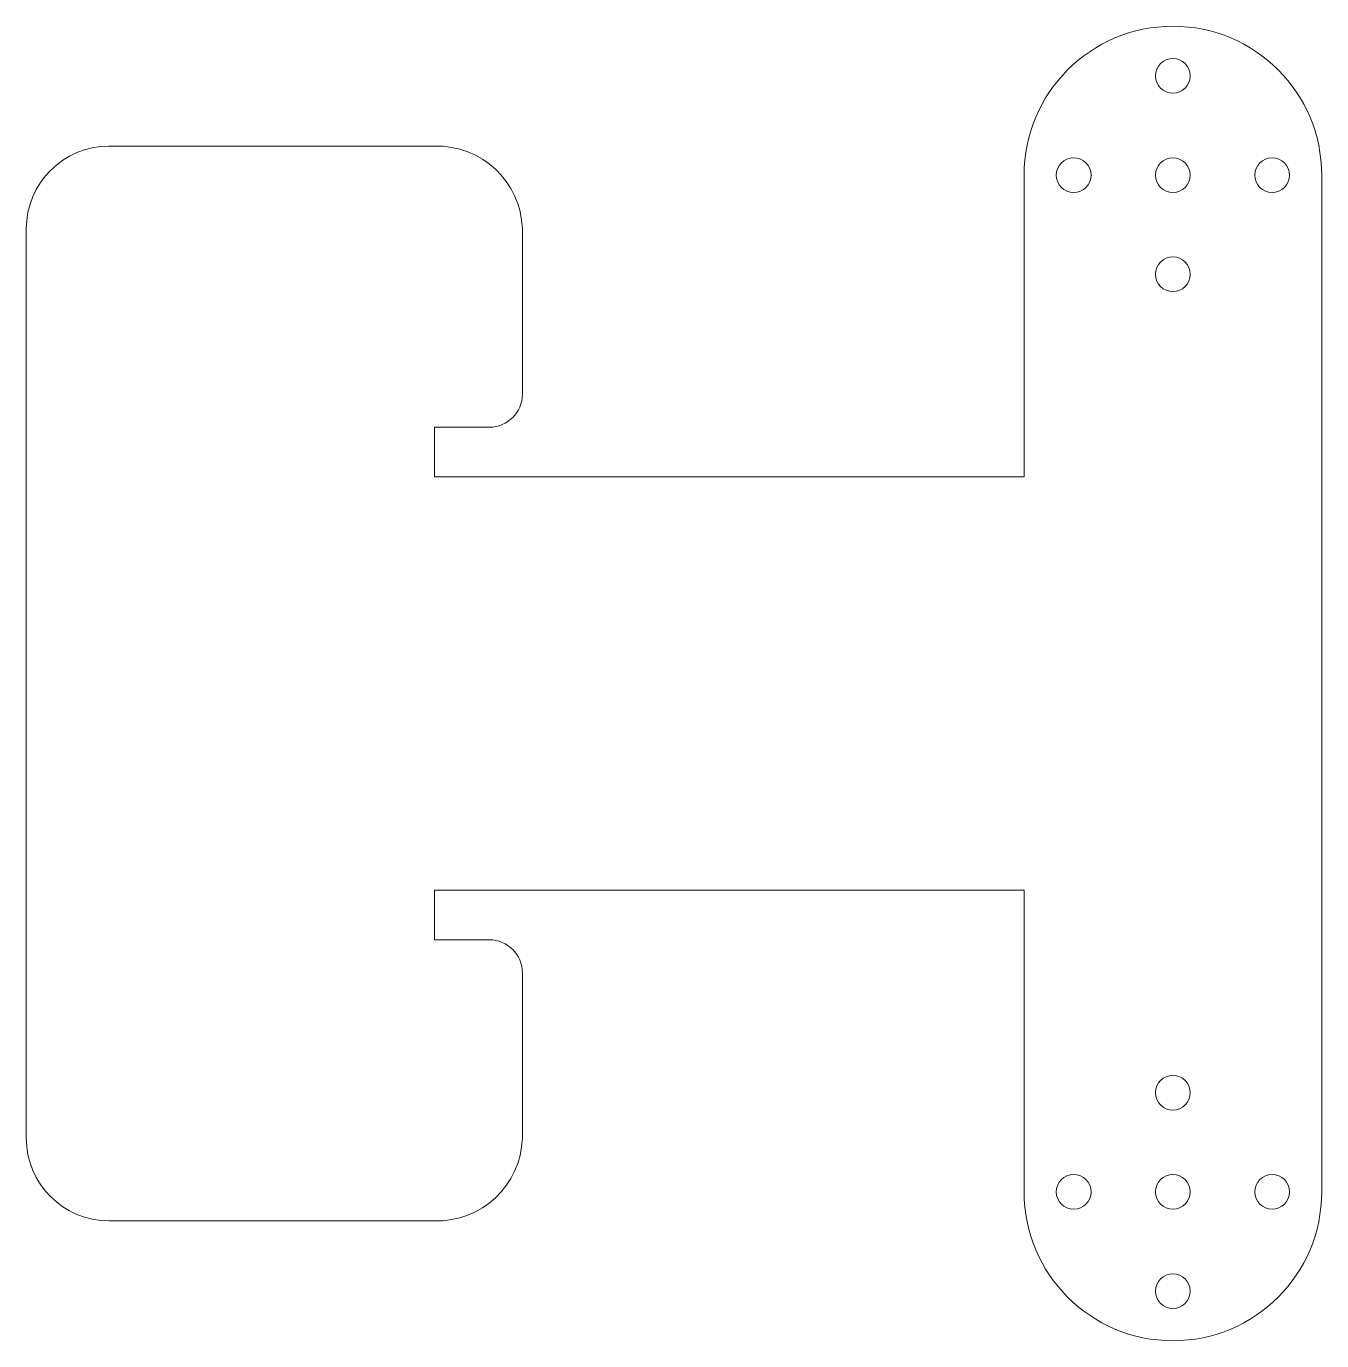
# Model space of a CAD drawing. Header units: millimetres. Extents: x -60.3 to 18, y -22.5 to 57.
import ezdxf

# ---------------------------------------------------------------- set-up
doc = ezdxf.new("R2010")
doc.units = ezdxf.units.MM

msp = doc.modelspace()

# ---------------------------------------------------------------- linework, layer by layer
at = {"color": 7, "linetype": 'Continuous', "lineweight": 15}
for p, q in [((-55.34, 49.75), (-35.661, 49.75)), ((0, 47.998), (0, 29.75)), ((18, 47.998), (18, -13.498)), ((-60.34, -10.25), (-60.34, 44.75)), ((-30.34, 34.75), (-30.34, 44.75)), ((-32.34, 32.75), (-35.656, 32.75)), ((-35.656, 32.75), (-35.656, 29.75)), ((-35.656, 29.75), (0, 29.75)), ((0, 4.75), (-35.656, 4.75)), ((-35.656, 4.75), (-35.656, 1.75)), ((0, 4.75), (0, -13.498)), ((-35.656, 1.75), (-32.34, 1.75)), ((-30.34, -10.25), (-30.34, -0.25)), ((-55.34, -15.25), (-35.661, -15.25))]:
    msp.add_line(p, q, dxfattribs=at)
for centre in [(9, 53.998), (3, 47.998), (9, 47.998), (15, 47.998), (9, 41.998), (9, -7.498), (3, -13.498), (9, -13.498), (15, -13.498), (9, -19.498)]:
    msp.add_circle(centre, 1.05, dxfattribs=at)
for centre, radius, start, end in [((9, 47.998), 9, 0, 180), ((-55.34, 44.75), 5, 90, 180), ((-35.51, 44.58), 5.173, 1.88682, 91.67483), ((-32.34, 34.75), 2, 270, 0), ((-32.34, -0.25), 2, 0, 90), ((-55.34, -10.25), 5, 180, 270), ((-35.501, -10.089), 5.163, 268.22387, 358.21449), ((9, -13.498), 9, 180, 0)]:
    msp.add_arc(centre, radius, start, end, dxfattribs=at)

doc.saveas('drawing.dxf')
